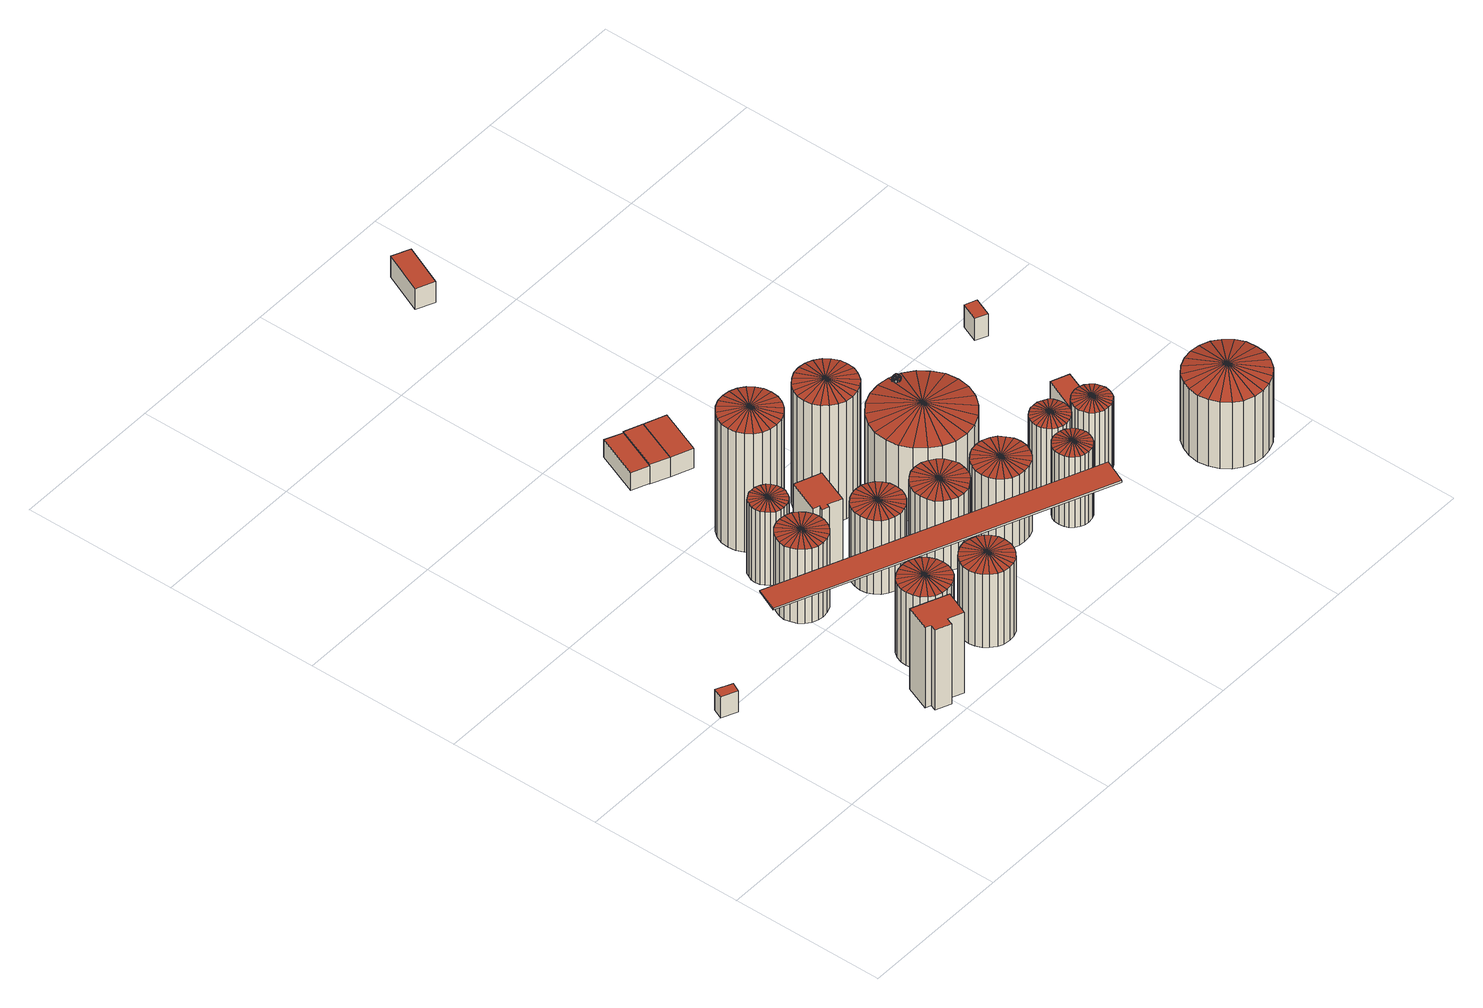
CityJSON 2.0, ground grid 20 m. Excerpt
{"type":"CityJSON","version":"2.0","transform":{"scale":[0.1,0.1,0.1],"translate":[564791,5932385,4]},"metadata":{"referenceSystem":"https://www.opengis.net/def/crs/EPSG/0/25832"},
"CityObjects":{
"building1":{"type":"Building","attributes":{"Grundfläche 2D":"3.083378","Grundhöhe NN":"5.710"},"geometry":[{"type":"Solid","lod":"3","boundaries":[[[[0,1,2,3]],[[4,5,3,2]],[[5,6,0,3]],[[6,7,1,0]],[[7,4,2,1]],[[7,6,5,4]]]],"semantics":{"surfaces":[{"type":"RoofSurface"},{"type":"WallSurface"},{"type":"GroundSurface"}],"values":[[0,1,1,1,1,2]]}}]},
"building2":{"type":"Building","attributes":{"Grundfläche 2D":"18.814976","Grundhöhe NN":"4.899"},"geometry":[{"type":"Solid","lod":"3","boundaries":[[[[8,9,10,11,12,13,14,15]],[[16,17,13,12]],[[17,18,14,13]],[[18,19,15,14]],[[19,20,8,15]],[[20,21,9,8]],[[21,22,10,9]],[[22,23,11,10]],[[23,16,12,11]],[[17,16,23,22,21,20,19,18]]]],"semantics":{"surfaces":[{"type":"RoofSurface"},{"type":"WallSurface"},{"type":"GroundSurface"}],"values":[[0,1,1,1,1,1,1,1,1,2]]}}]},
"building3":{"type":"Building","attributes":{"Grundfläche 2D":"32.268932","Grundhöhe NN":"4.907"},"geometry":[{"type":"Solid","lod":"3","boundaries":[[[[24,25,26]],[[24,27,25]],[[24,26,28]],[[24,28,29]],[[24,29,30]],[[24,30,31]],[[24,31,32]],[[24,32,33]],[[24,33,34]],[[24,34,35]],[[24,35,36]],[[24,36,37]],[[24,37,38]],[[24,38,39]],[[24,39,40]],[[24,40,41]],[[24,41,42]],[[24,42,43]],[[24,43,44]],[[24,44,45]],[[24,45,46]],[[24,46,47]],[[24,47,48]],[[24,48,27]],[[49,50,26,25]],[[51,49,25,27]],[[52,51,27,48]],[[50,53,28,26]],[[53,54,29,28]],[[54,55,30,29]],[[55,56,31,30]],[[56,57,32,31]],[[57,58,33,32]],[[58,59,34,33]],[[59,60,35,34]],[[60,61,36,35]],[[61,62,37,36]],[[62,63,38,37]],[[63,64,39,38]],[[64,65,40,39]],[[65,66,41,40]],[[66,67,42,41]],[[67,68,43,42]],[[68,69,44,43]],[[69,70,45,44]],[[70,71,46,45]],[[71,72,47,46]],[[72,52,48,47]],[[67,66,65,64,63,62,61,60,59,58,57,56,55,54,53,50,49,51,52,72,71,70,69,68]]]],"semantics":{"surfaces":[{"type":"RoofSurface"},{"type":"WallSurface"},{"type":"GroundSurface"}],"values":[[0,0,0,0,0,0,0,0,0,0,0,0,0,0,0,0,0,0,0,0,0,0,0,0,1,1,1,1,1,1,1,1,1,1,1,1,1,1,1,1,1,1,1,1,1,1,1,1,2]]}}]},
"building4":{"type":"Building","attributes":{"Grundfläche 2D":"47.317913","Grundhöhe NN":"4.539"},"geometry":[{"type":"Solid","lod":"3","boundaries":[[[[73,74,75]],[[73,76,74]],[[73,75,77]],[[73,77,78]],[[73,78,79]],[[73,79,80]],[[73,80,81]],[[73,81,82]],[[73,82,83]],[[73,83,84]],[[73,84,85]],[[73,85,86]],[[73,86,87]],[[73,87,88]],[[73,88,89]],[[73,89,90]],[[73,90,91]],[[73,91,92]],[[73,92,93]],[[73,93,94]],[[73,94,95]],[[73,95,96]],[[73,96,97]],[[73,97,76]],[[98,99,100,101,102,103,104,105]],[[106,107,75,74]],[[107,108,77,75]],[[108,109,78,77]],[[109,110,79,78]],[[110,111,80,79]],[[111,112,81,80]],[[112,113,82,81]],[[113,114,83,82]],[[114,115,84,83]],[[115,116,85,84]],[[116,117,86,85]],[[117,118,87,86]],[[118,119,88,87]],[[119,120,89,88]],[[120,121,90,89]],[[121,122,91,90]],[[122,123,92,91]],[[123,124,93,92]],[[124,125,94,93]],[[125,126,95,94]],[[127,106,74,76]],[[126,128,96,95]],[[128,129,97,96]],[[129,127,76,97]],[[105,104,130,131]],[[105,131,117,86,98]],[[98,86,117,132,99]],[[100,99,132,133]],[[101,100,133,134]],[[102,101,134,135]],[[103,102,135,136]],[[104,103,136,130]],[[122,121,120,119,118,117,116,115,114,113,112,111,110,109,108,107,106,127,129,128,126,125,124,123]],[[136,135,134,133,132,117,131,130]]]],"semantics":{"surfaces":[{"type":"RoofSurface"},{"type":"WallSurface"},{"type":"GroundSurface"}],"values":[[0,0,0,0,0,0,0,0,0,0,0,0,0,0,0,0,0,0,0,0,0,0,0,0,0,1,1,1,1,1,1,1,1,1,1,1,1,1,1,1,1,1,1,1,1,1,1,1,1,1,1,1,1,1,1,1,1,2,2]]}}]},
"building5":{"type":"Building","attributes":{"Grundfläche 2D":"16.400513","Grundhöhe NN":"4.539"},"geometry":[{"type":"Solid","lod":"3","boundaries":[[[[137,138,139]],[[137,140,138]],[[137,139,141]],[[137,141,142]],[[137,142,143]],[[137,143,144]],[[137,144,145]],[[137,145,146]],[[137,146,147]],[[137,147,148]],[[137,148,149]],[[137,149,150]],[[137,150,151]],[[137,151,152]],[[137,152,153]],[[137,153,154]],[[137,154,155]],[[137,155,156]],[[137,156,157]],[[137,157,158]],[[137,158,159]],[[137,159,160]],[[137,160,161]],[[137,161,140]],[[162,163,139,138]],[[163,164,141,139]],[[164,165,142,141]],[[165,166,143,142]],[[166,167,144,143]],[[167,168,145,144]],[[168,169,146,145]],[[169,170,147,146]],[[170,171,148,147]],[[171,172,149,148]],[[172,173,150,149]],[[173,174,151,150]],[[174,175,152,151]],[[175,176,153,152]],[[176,177,154,153]],[[177,178,155,154]],[[178,179,156,155]],[[179,180,157,156]],[[180,181,158,157]],[[181,182,159,158]],[[182,183,160,159]],[[183,184,161,160]],[[185,162,138,140]],[[184,185,140,161]],[[178,177,176,175,174,173,172,171,170,169,168,167,166,165,164,163,162,185,184,183,182,181,180,179]]]],"semantics":{"surfaces":[{"type":"RoofSurface"},{"type":"WallSurface"},{"type":"GroundSurface"}],"values":[[0,0,0,0,0,0,0,0,0,0,0,0,0,0,0,0,0,0,0,0,0,0,0,0,1,1,1,1,1,1,1,1,1,1,1,1,1,1,1,1,1,1,1,1,1,1,1,1,2]]}}]},
"building6":{"type":"Building","attributes":{"Grundfläche 2D":"32.269753","Grundhöhe NN":"4.996"},"geometry":[{"type":"Solid","lod":"3","boundaries":[[[[186,187,188]],[[186,189,187]],[[186,188,190]],[[186,190,191]],[[186,191,192]],[[186,192,193]],[[186,193,194]],[[186,194,195]],[[186,195,196]],[[186,196,197]],[[186,197,198]],[[186,198,199]],[[186,199,200]],[[186,200,201]],[[186,201,202]],[[186,202,203]],[[186,203,204]],[[186,204,205]],[[186,205,206]],[[186,206,207]],[[186,207,208]],[[186,208,209]],[[186,209,210]],[[186,210,189]],[[211,212,188,187]],[[213,211,187,189]],[[214,213,189,210]],[[212,215,190,188]],[[215,216,191,190]],[[216,217,192,191]],[[217,218,193,192]],[[218,219,194,193]],[[219,220,195,194]],[[220,221,196,195]],[[221,222,197,196]],[[222,223,198,197]],[[223,224,199,198]],[[224,225,200,199]],[[225,226,201,200]],[[226,227,202,201]],[[227,228,203,202]],[[228,229,204,203]],[[229,230,205,204]],[[230,231,206,205]],[[231,232,207,206]],[[232,233,208,207]],[[233,234,209,208]],[[234,214,210,209]],[[226,225,224,223,222,221,220,219,218,217,216,215,212,211,213,214,234,233,232,231,230,229,228,227]]]],"semantics":{"surfaces":[{"type":"RoofSurface"},{"type":"WallSurface"},{"type":"GroundSurface"}],"values":[[0,0,0,0,0,0,0,0,0,0,0,0,0,0,0,0,0,0,0,0,0,0,0,0,1,1,1,1,1,1,1,1,1,1,1,1,1,1,1,1,1,1,1,1,1,1,1,1,2]]}}]},
"building7":{"type":"Building","attributes":{"Grundfläche 2D":"139.393595","Grundhöhe NN":"13.330"},"geometry":[{"type":"Solid","lod":"3","boundaries":[[[[235,236,237,238]],[[239,240,238,237]],[[240,241,235,238]],[[241,242,236,235]],[[242,239,237,236]],[[241,240,239]],[[242,241,239]]]],"semantics":{"surfaces":[{"type":"RoofSurface"},{"type":"WallSurface"},{"type":"GroundSurface"}],"values":[[0,1,1,1,1,2,2]]}}]},
"building8":{"type":"Building","attributes":{"Grundfläche 2D":"30.910678","Grundhöhe NN":"4.607"},"geometry":[{"type":"Solid","lod":"3","boundaries":[[[[243,244,245]],[[243,246,244]],[[243,245,247]],[[243,247,248]],[[243,248,249]],[[243,249,250]],[[243,250,251]],[[243,251,252]],[[243,252,253]],[[243,253,254]],[[243,254,255]],[[243,255,256]],[[243,256,257]],[[243,257,258]],[[243,258,259]],[[243,259,260]],[[243,260,261]],[[243,261,262]],[[243,262,263]],[[243,263,264]],[[243,264,265]],[[243,265,266]],[[243,266,267]],[[243,267,246]],[[268,269,245,244]],[[269,270,247,245]],[[271,268,244,246]],[[270,272,248,247]],[[272,273,249,248]],[[273,274,250,249]],[[274,275,251,250]],[[275,276,252,251]],[[276,277,253,252]],[[277,278,254,253]],[[278,279,255,254]],[[279,280,256,255]],[[280,281,257,256]],[[281,282,258,257]],[[282,283,259,258]],[[283,284,260,259]],[[284,285,261,260]],[[285,286,262,261]],[[286,287,263,262]],[[287,288,264,263]],[[288,289,265,264]],[[289,290,266,265]],[[290,291,267,266]],[[291,271,246,267]],[[282,281,280,279,278,277,276,275,274,273,272,270,269,268,271,291,290,289,288,287,286,285,284,283]]]],"semantics":{"surfaces":[{"type":"RoofSurface"},{"type":"WallSurface"},{"type":"GroundSurface"}],"values":[[0,0,0,0,0,0,0,0,0,0,0,0,0,0,0,0,0,0,0,0,0,0,0,0,1,1,1,1,1,1,1,1,1,1,1,1,1,1,1,1,1,1,1,1,1,1,1,1,2]]}}]},
"building9":{"type":"Building","attributes":{"Grundfläche 2D":"44.948965","Grundhöhe NN":"4.440"},"geometry":[{"type":"Solid","lod":"3","boundaries":[[[[292,293,294]],[[292,295,293]],[[292,294,296]],[[292,296,297]],[[292,297,298]],[[292,298,299]],[[292,299,300]],[[292,300,301]],[[292,301,302]],[[292,302,303]],[[292,303,304]],[[292,304,305]],[[292,305,306]],[[292,306,307]],[[292,307,308]],[[292,308,309]],[[292,309,310]],[[292,310,311]],[[292,311,312]],[[292,312,313]],[[292,313,314]],[[292,314,315]],[[292,315,316]],[[292,316,295]],[[317,318,294,293]],[[318,319,296,294]],[[319,320,297,296]],[[320,321,298,297]],[[321,322,299,298]],[[322,323,300,299]],[[323,324,301,300]],[[324,325,302,301]],[[325,326,303,302]],[[326,327,304,303]],[[327,328,305,304]],[[328,329,306,305]],[[329,330,307,306]],[[330,331,308,307]],[[331,332,309,308]],[[332,333,310,309]],[[333,334,311,310]],[[334,335,312,311]],[[335,336,313,312]],[[336,337,314,313]],[[337,338,315,314]],[[338,339,316,315]],[[339,340,295,316]],[[340,317,293,295]],[[336,335,334,333,332,331,330,329,328,327,326,325,324,323,322,321,320,319,318,317,340,339,338,337]]]],"semantics":{"surfaces":[{"type":"RoofSurface"},{"type":"WallSurface"},{"type":"GroundSurface"}],"values":[[0,0,0,0,0,0,0,0,0,0,0,0,0,0,0,0,0,0,0,0,0,0,0,0,1,1,1,1,1,1,1,1,1,1,1,1,1,1,1,1,1,1,1,1,1,1,1,1,2]]}}]},
"building10":{"type":"Building","attributes":{"Grundfläche 2D":"15.099228","Grundhöhe NN":"5.856"},"geometry":[{"type":"Solid","lod":"3","boundaries":[[[[341,342,343,344]],[[345,346,344,343]],[[346,347,341,344]],[[347,348,342,341]],[[348,345,343,342]],[[348,347,346,345]]]],"semantics":{"surfaces":[{"type":"RoofSurface"},{"type":"WallSurface"},{"type":"GroundSurface"}],"values":[[0,1,1,1,1,2]]}}]},
"building11":{"type":"Building","attributes":{"Grundfläche 2D":"14.940285","Grundhöhe NN":"5.820"},"geometry":[{"type":"Solid","lod":"3","boundaries":[[[[349,350,351,352]],[[353,354,352,351]],[[354,355,349,352]],[[355,356,350,349]],[[356,353,351,350]],[[356,355,354,353]]]],"semantics":{"surfaces":[{"type":"RoofSurface"},{"type":"WallSurface"},{"type":"GroundSurface"}],"values":[[0,1,1,1,1,2]]}}]},
"building12":{"type":"Building","attributes":{"Grundfläche 2D":"36.833116","Grundhöhe NN":"4.624"},"geometry":[{"type":"Solid","lod":"3","boundaries":[[[[357,358,359]],[[357,360,358]],[[357,359,361]],[[357,361,362]],[[357,362,363]],[[357,363,364]],[[357,364,365]],[[357,365,366]],[[357,366,367]],[[357,367,368]],[[357,368,369]],[[357,369,370]],[[357,370,371]],[[357,371,372]],[[357,372,373]],[[357,373,374]],[[357,374,375]],[[357,375,376]],[[357,376,377]],[[357,377,378]],[[357,378,379]],[[357,379,380]],[[357,380,381]],[[357,381,360]],[[382,383,359,358]],[[383,384,361,359]],[[384,385,362,361]],[[385,386,363,362]],[[386,387,364,363]],[[387,388,365,364]],[[388,389,366,365]],[[389,390,367,366]],[[390,391,368,367]],[[391,392,369,368]],[[392,393,370,369]],[[393,394,371,370]],[[394,395,372,371]],[[395,396,373,372]],[[396,397,374,373]],[[397,398,375,374]],[[398,399,376,375]],[[399,400,377,376]],[[400,401,378,377]],[[401,402,379,378]],[[402,403,380,379]],[[404,382,358,360]],[[403,405,381,380]],[[405,404,360,381]],[[399,398,397,396,395,394,393,392,391,390,389,388,387,386,385,384,383,382,404,405,403,402,401,400]]]],"semantics":{"surfaces":[{"type":"RoofSurface"},{"type":"WallSurface"},{"type":"GroundSurface"}],"values":[[0,0,0,0,0,0,0,0,0,0,0,0,0,0,0,0,0,0,0,0,0,0,0,0,1,1,1,1,1,1,1,1,1,1,1,1,1,1,1,1,1,1,1,1,1,1,1,1,2]]}}]},
"building13":{"type":"Building","attributes":{"Grundfläche 2D":"18.196262","Grundhöhe NN":"5.784"},"geometry":[{"type":"Solid","lod":"3","boundaries":[[[[406,351,350,407]],[[356,408,407,350]],[[408,409,406,407]],[[409,353,351,406]],[[353,356,350,351]],[[353,409,408,356]]]],"semantics":{"surfaces":[{"type":"RoofSurface"},{"type":"WallSurface"},{"type":"GroundSurface"}],"values":[[0,1,1,1,1,2]]}}]},
"building14":{"type":"Building","attributes":{"Grundfläche 2D":"45.705307","Grundhöhe NN":"4.530"},"geometry":[{"type":"Solid","lod":"3","boundaries":[[[[410,411,412]],[[410,413,411]],[[410,412,414]],[[410,414,415]],[[410,415,416]],[[410,416,417]],[[410,417,418]],[[410,418,419]],[[410,419,420]],[[410,420,421]],[[410,421,422]],[[410,422,423]],[[410,423,424]],[[410,424,425]],[[410,425,426]],[[410,426,427]],[[410,427,428]],[[410,428,429]],[[410,429,430]],[[410,430,431]],[[410,431,432]],[[410,432,433]],[[410,433,434]],[[410,434,413]],[[435,436,412,411]],[[436,437,414,412]],[[438,435,411,413]],[[439,438,413,434]],[[437,440,415,414]],[[440,441,416,415]],[[441,442,417,416]],[[442,443,418,417]],[[443,444,419,418]],[[444,445,420,419]],[[445,446,421,420]],[[446,447,422,421]],[[447,448,423,422]],[[448,449,424,423]],[[449,450,425,424]],[[450,451,426,425]],[[451,452,427,426]],[[452,453,428,427]],[[453,454,429,428]],[[454,455,430,429]],[[455,456,431,430]],[[456,457,432,431]],[[457,458,433,432]],[[458,439,434,433]],[[451,450,449,448,447,446,445,444,443,442,441,440,437,436,435,438,439,458,457,456,455,454,453,452]]]],"semantics":{"surfaces":[{"type":"RoofSurface"},{"type":"WallSurface"},{"type":"GroundSurface"}],"values":[[0,0,0,0,0,0,0,0,0,0,0,0,0,0,0,0,0,0,0,0,0,0,0,0,1,1,1,1,1,1,1,1,1,1,1,1,1,1,1,1,1,1,1,1,1,1,1,1,2]]}}]},
"building15":{"type":"Building","attributes":{"Grundfläche 2D":"37.006601","Grundhöhe NN":"4.699"},"geometry":[{"type":"Solid","lod":"3","boundaries":[[[[459,460,461]],[[459,462,460]],[[459,461,463]],[[459,463,464]],[[459,464,465]],[[459,465,466]],[[459,466,467]],[[459,467,468]],[[459,468,469]],[[459,469,470]],[[459,470,471]],[[459,471,472]],[[459,472,473]],[[459,473,474]],[[459,474,475]],[[459,475,476]],[[459,476,477]],[[459,477,478]],[[459,478,479]],[[459,479,480]],[[459,480,481]],[[459,481,482]],[[459,482,483]],[[459,483,462]],[[484,485,461,460]],[[485,486,463,461]],[[486,487,464,463]],[[487,488,465,464]],[[488,489,466,465]],[[489,490,467,466]],[[490,491,468,467]],[[491,492,469,468]],[[492,493,470,469]],[[493,494,471,470]],[[494,495,472,471]],[[495,496,473,472]],[[496,497,474,473]],[[497,498,475,474]],[[498,499,476,475]],[[499,500,477,476]],[[500,501,478,477]],[[501,502,479,478]],[[502,503,480,479]],[[503,504,481,480]],[[504,505,482,481]],[[505,506,483,482]],[[506,507,462,483]],[[507,484,460,462]],[[502,501,500,499,498,497,496,495,494,493,492,491,490,489,488,487,486,485,484,507,506,505,504,503]]]],"semantics":{"surfaces":[{"type":"RoofSurface"},{"type":"WallSurface"},{"type":"GroundSurface"}],"values":[[0,0,0,0,0,0,0,0,0,0,0,0,0,0,0,0,0,0,0,0,0,0,0,0,1,1,1,1,1,1,1,1,1,1,1,1,1,1,1,1,1,1,1,1,1,1,1,1,2]]}}]},
"building16":{"type":"Building","attributes":{"Grundfläche 2D":"124.135383","Grundhöhe NN":"4.539"},"children":["building16-1","building16-2","building16-3","building16-4"],"geometry":[{"type":"Solid","lod":"3","boundaries":[[[[508,509,510]],[[510,509,511]],[[512,509,508]],[[513,509,512]],[[514,509,513]],[[515,509,514]],[[516,509,515]],[[517,509,516]],[[518,509,517]],[[519,509,518]],[[520,509,519]],[[521,509,520]],[[522,509,521]],[[523,509,522]],[[524,509,523]],[[525,509,524]],[[526,509,525]],[[527,509,526]],[[528,529,509,527,530]],[[529,528,530,531,509]],[[532,509,531]],[[533,509,532]],[[534,509,533]],[[511,509,534]],[[535,536,508,510]],[[536,537,512,508]],[[537,538,513,512]],[[538,539,514,513]],[[539,540,515,514]],[[540,541,516,515]],[[541,542,517,516]],[[542,543,518,517]],[[543,544,519,518]],[[544,545,520,519]],[[545,546,521,520]],[[546,547,522,521]],[[547,548,523,522]],[[548,549,524,523]],[[549,550,525,524]],[[550,551,526,525]],[[551,552,527,526]],[[552,553,530,527]],[[553,554,531,530]],[[554,555,532,531]],[[555,556,533,532]],[[556,557,534,533]],[[558,535,510,511]],[[557,558,511,534]],[[546,545,544,543,542,541,540,539,538,537,536,535,558,557,556,555,554,553,552,551,550,549,548,547]]]],"semantics":{"surfaces":[{"type":"RoofSurface"},{"type":"WallSurface"},{"type":"GroundSurface"}],"values":[[0,0,0,0,0,0,0,0,0,0,0,0,0,0,0,0,0,0,0,0,0,0,0,0,1,1,1,1,1,1,1,1,1,1,1,1,1,1,1,1,1,1,1,1,1,1,1,1,2]]}}]},
"building16-1":{"type":"BuildingInstallation","parents":["building16"],"geometry":[{"type":"MultiSurface","lod":"3","boundaries":[[[559,560,561,562,563,564,565,566,567,568,569,570,571,572,573,574,575,576,577,578,579,580,581,582,583,584,585,586,587,588,589],[590,591,592,593,594,595,596,597,598,599,600,601,602,603,604,605,606,607,608,609,610,611,612,613,614,615]],[[616,617,568,567]],[[617,618,569,568]],[[618,619,570,569]],[[620,616,567,566]],[[619,621,570]],[[621,622,571,570]],[[622,528,572,571]],[[528,623,573,572]],[[623,624,574,573]],[[624,625,575,574]],[[625,626,576,575]],[[626,627,577,576]],[[627,628,577]],[[578,577,628,529]],[[529,629,579,578]],[[629,630,580,579]],[[630,631,581,580]],[[631,632,582,581]],[[632,633,583,582]],[[633,634,584,583]],[[634,635,585,584]],[[635,636,586,585]],[[636,637,587,586]],[[637,638,588,587]],[[638,639,589,588]],[[639,640,559,589]],[[640,641,560,559]],[[641,642,561,560]],[[642,643,562,561]],[[643,644,563,562]],[[644,645,564,563]],[[645,646,565,564]],[[646,620,566,565]]],"semantics":{"surfaces":[{"type":"RoofSurface"},{"type":"WallSurface"}],"values":[0,1,1,1,1,1,1,1,1,1,1,1,1,1,1,1,1,1,1,1,1,1,1,1,1,1,1,1,1,1,1,1,1,1]}}]},
"building16-2":{"type":"BuildingInstallation","parents":["building16"],"geometry":[{"type":"MultiSurface","lod":"3","boundaries":[[[647,648,649,650,651,652,653,654,655,656,657,658,659,660,661,662,663,664,665,666,667,668,669,670,671,672],[673,674,675,676,677,678,679,659,680,681,682,683,684,685,686,687,688]],[[669,668,594,593]],[[670,669,593,592]],[[671,670,592,591]],[[672,671,591,590]],[[647,672,590,615]],[[648,647,615,614]],[[656,655,607,606]],[[657,656,606,605]],[[655,654,608,607]],[[658,657,605,604]],[[659,658,604,603]],[[660,659,603,602]],[[661,660,602,601]],[[662,661,601,600]],[[663,662,600,599]],[[664,663,599,598]],[[665,664,598,597]],[[666,665,597,596]],[[667,666,596,595]],[[668,667,595,594]],[[649,648,614,613]],[[650,649,613,612]],[[651,650,612,611]],[[652,651,611,610]],[[653,652,610,609]],[[654,653,609,608]]],"semantics":{"surfaces":[{"type":"RoofSurface"},{"type":"WallSurface"}],"values":[0,1,1,1,1,1,1,1,1,1,1,1,1,1,1,1,1,1,1,1,1,1,1,1,1,1,1]}}]},
"building16-3":{"type":"BuildingInstallation","parents":["building16"],"geometry":[{"type":"MultiSurface","lod":"3","boundaries":[[[689,690,691,692,693,694,695,696,697,698,699,700]],[[691,690,701,702]],[[696,695,703,704]],[[692,691,702,705]],[[693,692,705,706]],[[694,693,706,707]],[[695,694,707,703]],[[697,696,704,708]],[[698,697,708,709]],[[699,698,709,710]],[[700,699,710,711]],[[689,700,711,712]],[[690,689,712,701]]],"semantics":{"surfaces":[{"type":"RoofSurface"},{"type":"WallSurface"}],"values":[0,1,1,1,1,1,1,1,1,1,1,1,1]}}]},
"building16-4":{"type":"BuildingInstallation","parents":["building16"],"geometry":[{"type":"MultiSurface","lod":"3","boundaries":[[[713,714,715,716,717,718,719,720,721,722,723,724,725,726,727,728,729],[709,708,704,703,707,706,705,702,701,712,711,710]],[[719,718,679,678]],[[720,719,678,677]],[[721,720,677,676]],[[721,676,675,722]],[[723,722,675,674]],[[724,723,674,673]],[[725,724,673,688]],[[726,725,688,687]],[[715,714,682,681]],[[716,715,681,680]],[[717,716,680,659]],[[718,717,659,679]],[[727,726,687,686]],[[728,727,686,685]],[[729,728,685,684]],[[713,729,684,683]],[[714,713,683,682]]],"semantics":{"surfaces":[{"type":"RoofSurface"},{"type":"WallSurface"}],"values":[0,1,1,1,1,1,1,1,1,1,1,1,1,1,1,1,1,1]}}]},
"building17":{"type":"Building","attributes":{"Grundfläche 2D":"17.418786","Grundhöhe NN":"5.267"},"geometry":[{"type":"Solid","lod":"3","boundaries":[[[[730,731,732]],[[730,733,731]],[[730,732,734]],[[730,734,735]],[[730,735,736]],[[730,736,737]],[[730,737,738]],[[730,738,739]],[[730,739,740]],[[730,740,741]],[[730,741,742]],[[730,742,743]],[[730,743,744]],[[730,744,745]],[[730,745,746]],[[730,746,747]],[[730,747,748]],[[730,748,749]],[[730,749,750]],[[730,750,751]],[[730,751,752]],[[730,752,753]],[[730,753,754]],[[730,754,733]],[[755,756,732,731]],[[756,757,734,732]],[[758,755,731,733]],[[759,758,733,754]],[[757,760,735,734]],[[760,761,736,735]],[[761,762,737,736]],[[762,763,738,737]],[[763,764,739,738]],[[764,765,740,739]],[[765,766,741,740]],[[766,767,742,741]],[[767,768,743,742]],[[768,769,744,743]],[[769,770,745,744]],[[770,771,746,745]],[[771,772,747,746]],[[772,773,748,747]],[[773,774,749,748]],[[774,775,750,749]],[[775,776,751,750]],[[776,777,752,751]],[[777,778,753,752]],[[778,759,754,753]],[[769,768,767,766,765,764,763,762,761,760,757,756,755,758,759,778,777,776,775,774,773,772,771,770]]]],"semantics":{"surfaces":[{"type":"RoofSurface"},{"type":"WallSurface"},{"type":"GroundSurface"}],"values":[[0,0,0,0,0,0,0,0,0,0,0,0,0,0,0,0,0,0,0,0,0,0,0,0,1,1,1,1,1,1,1,1,1,1,1,1,1,1,1,1,1,1,1,1,1,1,1,1,2]]}}]},
"building18":{"type":"Building","attributes":{"Grundfläche 2D":"17.418097","Grundhöhe NN":"5.291"},"geometry":[{"type":"Solid","lod":"3","boundaries":[[[[779,780,781]],[[779,782,780]],[[779,781,783]],[[779,783,784]],[[779,784,785]],[[779,785,786]],[[779,786,787]],[[779,787,788]],[[779,788,789]],[[779,789,790]],[[779,790,791]],[[779,791,792]],[[779,792,793]],[[779,793,794]],[[779,794,795]],[[779,795,796]],[[779,796,797]],[[779,797,798]],[[779,798,799]],[[779,799,800]],[[779,800,801]],[[779,801,802]],[[779,802,803]],[[779,803,782]],[[804,805,781,780]],[[806,804,780,782]],[[805,807,783,781]],[[807,808,784,783]],[[808,809,785,784]],[[809,810,786,785]],[[810,811,787,786]],[[811,812,788,787]],[[812,813,789,788]],[[813,814,790,789]],[[814,815,791,790]],[[815,816,792,791]],[[816,817,793,792]],[[817,818,794,793]],[[818,819,795,794]],[[819,820,796,795]],[[820,821,797,796]],[[821,822,798,797]],[[822,823,799,798]],[[823,824,800,799]],[[824,825,801,800]],[[825,826,802,801]],[[826,827,803,802]],[[827,806,782,803]],[[816,815,814,813,812,811,810,809,808,807,805,804,806,827,826,825,824,823,822,821,820,819,818,817]]]],"semantics":{"surfaces":[{"type":"RoofSurface"},{"type":"WallSurface"},{"type":"GroundSurface"}],"values":[[0,0,0,0,0,0,0,0,0,0,0,0,0,0,0,0,0,0,0,0,0,0,0,0,1,1,1,1,1,1,1,1,1,1,1,1,1,1,1,1,1,1,1,1,1,1,1,1,2]]}}]},
"building19":{"type":"Building","attributes":{"Grundfläche 2D":"14.684388","Grundhöhe NN":"5.733"},"geometry":[{"type":"Solid","lod":"3","boundaries":[[[[828,829,830,831]],[[832,833,831,830]],[[833,834,828,831]],[[834,835,829,828]],[[835,832,830,829]],[[835,834,833,832]]]],"semantics":{"surfaces":[{"type":"RoofSurface"},{"type":"WallSurface"},{"type":"GroundSurface"}],"values":[[0,1,1,1,1,2]]}}]},
"building20":{"type":"Building","attributes":{"Grundfläche 2D":"17.415992","Grundhöhe NN":"5.652"},"geometry":[{"type":"Solid","lod":"3","boundaries":[[[[836,837,838]],[[836,839,837]],[[836,838,840]],[[836,840,841]],[[836,841,842]],[[836,842,843]],[[836,843,844]],[[836,844,845]],[[836,845,846]],[[836,846,847]],[[836,847,848]],[[836,848,849]],[[836,849,850]],[[836,850,851]],[[836,851,852]],[[836,852,853]],[[836,853,854]],[[836,854,855]],[[836,855,856]],[[836,856,857]],[[836,857,858]],[[836,858,859]],[[836,859,860]],[[836,860,839]],[[861,862,838,837]],[[863,861,837,839]],[[864,865,860,859]],[[865,863,839,860]],[[862,866,840,838]],[[866,867,841,840]],[[867,868,842,841]],[[868,869,843,842]],[[869,870,844,843]],[[870,871,845,844]],[[871,872,846,845]],[[872,873,847,846]],[[873,874,848,847]],[[874,875,849,848]],[[875,876,850,849]],[[876,877,851,850]],[[877,878,852,851]],[[878,879,853,852]],[[879,880,854,853]],[[880,881,855,854]],[[881,882,856,855]],[[882,883,857,856]],[[883,884,858,857]],[[884,864,859,858]],[[879,878,877,876,875,874,873,872,871,870,869,868,867,866,862,861,863,865,864,884,883,882,881,880]]]],"semantics":{"surfaces":[{"type":"RoofSurface"},{"type":"WallSurface"},{"type":"GroundSurface"}],"values":[[0,0,0,0,0,0,0,0,0,0,0,0,0,0,0,0,0,0,0,0,0,0,0,0,1,1,1,1,1,1,1,1,1,1,1,1,1,1,1,1,1,1,1,1,1,1,1,1,2]]}}]},
"building21":{"type":"Building","attributes":{"Grundfläche 2D":"15.063063","Grundhöhe NN":"5.585"},"geometry":[{"type":"Solid","lod":"3","boundaries":[[[[885,886,887,888]],[[889,890,888,887]],[[890,891,885,888]],[[891,892,886,885]],[[892,889,887,886]],[[892,891,890,889]]]],"semantics":{"surfaces":[{"type":"RoofSurface"},{"type":"WallSurface"},{"type":"GroundSurface"}],"values":[[0,1,1,1,1,2]]}}]},
"building22":{"type":"Building","attributes":{"Grundfläche 2D":"81.672850","Grundhöhe NN":"5.014"},"geometry":[{"type":"Solid","lod":"3","boundaries":[[[[893,894,895]],[[893,896,894]],[[893,895,897]],[[893,897,898]],[[893,898,899]],[[893,899,900]],[[893,900,901]],[[893,901,902]],[[893,902,903]],[[893,903,904]],[[893,904,905]],[[893,905,906]],[[893,906,907]],[[893,907,908]],[[893,908,909]],[[893,909,910]],[[893,910,911]],[[893,911,912]],[[893,912,913]],[[893,913,914]],[[893,914,915]],[[893,915,916]],[[893,916,917]],[[893,917,896]],[[918,919,895,894]],[[919,920,897,895]],[[921,918,894,896]],[[920,922,898,897]],[[922,923,899,898]],[[923,924,900,899]],[[924,925,901,900]],[[925,926,902,901]],[[926,927,903,902]],[[927,928,904,903]],[[928,929,905,904]],[[929,930,906,905]],[[930,931,907,906]],[[931,932,908,907]],[[932,933,909,908]],[[933,934,910,909]],[[934,935,911,910]],[[935,936,912,911]],[[936,937,913,912]],[[937,938,914,913]],[[938,939,915,914]],[[939,940,916,915]],[[940,941,917,916]],[[941,921,896,917]],[[936,935,934,933,932,931,930,929,928,927,926,925,924,923,922,920,919,918,921,941,940,939,938,937]]]],"semantics":{"surfaces":[{"type":"RoofSurface"},{"type":"WallSurface"},{"type":"GroundSurface"}],"values":[[0,0,0,0,0,0,0,0,0,0,0,0,0,0,0,0,0,0,0,0,0,0,0,0,1,1,1,1,1,1,1,1,1,1,1,1,1,1,1,1,1,1,1,1,1,1,1,1,2]]}}]},
"building23":{"type":"Building","attributes":{"Grundfläche 2D":"4.270948","Grundhöhe NN":"5.491"},"geometry":[{"type":"Solid","lod":"3","boundaries":[[[[942,943,944,945]],[[946,947,945,944]],[[947,948,942,945]],[[948,949,943,942]],[[949,946,944,943]],[[949,948,947,946]]]],"semantics":{"surfaces":[{"type":"RoofSurface"},{"type":"WallSurface"},{"type":"GroundSurface"}],"values":[[0,1,1,1,1,2]]}}]}
},
"vertices":[
[27,182,48],[33,194,48],[13,204,48],[7,191,48],[13,204,17],[7,191,17],[27,182,17],[33,194,17],
[191,14,129],[194,23,129],[214,15,129],[227,46,129],[181,65,129],[168,33,129],[175,30,129],[172,22,129],[181,65,9],[168,33,9],[175,30,9],[172,22,9],[191,14,9],[194,23,9],[214,15,9],[227,46,9],
[240,92,122],[208,92,118],[209,84,118],[209,100,118],[212,76,118],[217,69,118],[224,64,118],[232,61,118],[240,60,118],[249,61,118],[256,64,118],[263,69,118],[268,76,118],[271,84,118],[272,92,118],[271,100,118],[268,108,118],[263,115,118],[256,120,118],[249,123,118],[240,124,118],[232,123,118],[224,120,118],[217,115,118],[212,108,118],[208,92,9],[209,84,9],[209,100,9],[212,108,9],[212,76,9],[217,69,9],[224,64,9],[232,61,9],[240,60,9],[249,61,9],[256,64,9],[263,69,9],[268,76,9],[271,84,9],[272,92,9],[271,100,9],[268,108,9],[263,115,9],[256,120,9],[249,123,9],[240,124,9],[232,123,9],[224,120,9],[217,115,9],
[215,246,118],[189,230,115],[194,224,115],[186,238,115],[200,219,115],[207,216,115],[215,215,115],[223,216,115],[231,219,115],[237,224,115],[242,230,115],[245,238,115],[246,246,115],[245,254,115],[242,261,115],[237,268,115],[231,273,115],[223,276,115],[215,277,115],[207,276,115],[200,273,115],[194,268,115],[189,261,115],[186,254,115],[184,246,115],[245,254,122],[253,251,122],[250,245,122],[258,242,122],[260,246,122],[278,239,122],[296,283,122],[262,296,122],[189,230,5],[194,224,5],[200,219,5],[207,216,5],[215,215,5],[223,216,5],[231,219,5],[237,224,5],[242,230,5],[245,238,5],[246,246,5],[245,254,5],[242,261,5],[237,268,5],[231,273,5],[223,276,5],[215,277,5],[207,276,5],[200,273,5],[194,268,5],[189,261,5],[186,238,5],[186,254,5],[184,246,5],[296,283,5],[262,296,5],[253,251,5],[250,245,5],[258,242,5],[260,246,5],[278,239,5],
[233,308,117],[239,286,114],[245,288,114],[233,285,114],[250,292,114],[253,297,114],[256,302,114],[256,308,114],[256,314,114],[253,320,114],[250,325,114],[245,328,114],[239,331,114],[233,331,114],[228,331,114],[222,328,114],[217,325,114],[214,320,114],[211,314,114],[211,308,114],[211,302,114],[214,297,114],[217,292,114],[222,288,114],[228,286,114],[239,286,5],[245,288,5],[250,292,5],[253,297,5],[256,302,5],[256,308,5],[256,314,5],[253,320,5],[250,325,5],[245,328,5],[239,331,5],[233,331,5],[228,331,5],[222,328,5],[217,325,5],[214,320,5],[211,314,5],[211,308,5],[211,302,5],[214,297,5],[217,292,5],[222,288,5],[228,286,5],[233,285,5],
[310,61,124],[278,61,119],[279,53,119],[279,70,119],[282,45,119],[287,39,119],[294,33,119],[301,30,119],[310,29,119],[318,30,119],[326,33,119],[333,39,119],[338,45,119],[341,53,119],[342,61,119],[341,70,119],[338,77,119],[333,84,119],[326,89,119],[318,92,119],[310,94,119],[301,92,119],[294,89,119],[287,84,119],[282,77,119],[278,61,10],[279,53,10],[279,70,10],[282,77,10],[282,45,10],[287,39,10],[294,33,10],[301,30,10],[310,29,10],[318,30,10],[326,33,10],[333,39,10],[338,45,10],[341,53,10],[342,61,10],[341,70,10],[338,77,10],[333,84,10],[326,89,10],[318,92,10],[310,94,10],[301,92,10],[294,89,10],[287,84,10],
[127,233,97],[114,204,96],[516,38,96],[529,68,97],[516,38,93],[529,68,95],[127,233,95],[114,204,94],
[304,211,119],[327,188,116],[332,195,116],[320,183,116],[335,202,116],[336,211,116],[335,219,116],[332,226,116],[327,233,116],[320,238,116],[313,241,116],[304,242,116],[296,241,116],[289,238,116],[282,233,116],[277,226,116],[274,219,116],[273,211,116],[274,202,116],[277,195,116],[282,188,116],[289,183,116],[296,180,116],[304,179,116],[313,180,116],[327,188,6],[332,195,6],[335,202,6],[320,183,6],[336,211,6],[335,219,6],[332,226,6],[327,233,6],[320,238,6],[313,241,6],[304,242,6],[296,241,6],[289,238,6],[282,233,6],[277,226,6],[274,219,6],[273,211,6],[274,202,6],[277,195,6],[282,188,6],[289,183,6],[296,180,6],[304,179,6],[313,180,6],
[275,368,187],[308,349,181],[312,358,181],[302,341,181],[313,368,181],[312,378,181],[308,387,181],[302,395,181],[294,401,181],[285,405,181],[275,406,181],[265,405,181],[256,401,181],[248,395,181],[242,387,181],[238,378,181],[237,368,181],[238,358,181],[242,349,181],[248,341,181],[256,335,181],[265,331,181],[275,330,181],[285,331,181],[294,335,181],[308,349,4],[312,358,4],[313,368,4],[312,378,4],[308,387,4],[302,395,4],[294,401,4],[285,405,4],[275,406,4],[265,405,4],[256,401,4],[248,395,4],[242,387,4],[238,378,4],[237,368,4],[238,358,4],[242,349,4],[248,341,4],[256,335,4],[265,331,4],[275,330,4],[285,331,4],[294,335,4],[302,341,4],
[251,555,45],[228,498,45],[250,489,45],[273,545,45],[250,489,19],[273,545,19],[251,555,19],[228,498,19],
[250,489,47],[273,479,47],[296,536,47],[273,545,47],[296,536,18],[273,545,18],[250,489,18],[273,479,18],
[377,183,115],[386,149,112],[394,153,112],[377,148,112],[401,158,112],[407,165,112],[410,174,112],[412,183,112],[410,191,112],[407,200,112],[401,207,112],[394,212,112],[386,216,112],[377,217,112],[368,216,112],[360,212,112],[353,207,112],[347,200,112],[344,191,112],[343,183,112],[344,174,112],[347,165,112],[353,158,112],[360,153,112],[368,149,112],[386,149,6],[394,153,6],[401,158,6],[407,165,6],[410,174,6],[412,183,6],[410,191,6],[407,200,6],[401,207,6],[394,212,6],[386,216,6],[377,217,6],[368,216,6],[360,212,6],[353,207,6],[347,200,6],[344,191,6],[343,183,6],[344,174,6],[347,165,6],[353,158,6],[360,153,6],[377,148,6],[368,149,6],
[324,525,47],[301,468,47],[301,468,18],[324,525,18],
[363,332,187],[325,332,181],[326,322,181],[326,342,181],[330,313,181],[336,305,181],[344,299,181],[353,295,181],[363,294,181],[373,295,181],[382,299,181],[390,305,181],[396,313,181],[400,322,181],[401,332,181],[400,342,181],[396,351,181],[390,359,181],[382,365,181],[373,369,181],[363,370,181],[353,369,181],[344,365,181],[336,359,181],[330,351,181],[325,332,5],[326,322,5],[330,313,5],[326,342,5],[330,351,5],[336,305,5],[344,299,5],[353,295,5],[363,294,5],[373,295,5],[382,299,5],[390,305,5],[396,313,5],[400,322,5],[401,332,5],[400,342,5],[396,351,5],[390,359,5],[382,365,5],[373,369,5],[363,370,5],[353,369,5],[344,365,5],[336,359,5],
[447,153,115],[477,136,112],[481,144,112],[472,129,112],[482,153,112],[481,162,112],[477,170,112],[472,178,112],[465,183,112],[456,187,112],[447,188,112],[438,187,112],[430,183,112],[423,178,112],[417,170,112],[414,162,112],[413,153,112],[414,144,112],[417,136,112],[423,129,112],[430,123,112],[438,120,112],[447,119,112],[456,120,112],[465,123,112],[477,136,7],[481,144,7],[482,153,7],[481,162,7],[477,170,7],[472,178,7],[465,183,7],[456,187,7],[447,188,7],[438,187,7],[430,183,7],[423,178,7],[417,170,7],[414,162,7],[413,153,7],[414,144,7],[417,136,7],[423,129,7],[430,123,7],[438,120,7],[447,119,7],[456,120,7],[465,123,7],[472,129,7],
[387,267,115],[451,267,126],[389,284,115],[396,299,115],[389,251,115],[396,236,115],[406,223,115],[419,213,115],[434,206,115],[451,204,115],[467,206,115],[482,213,115],[495,223,115],[505,236,115],[512,251,115],[514,267,115],[512,284,115],[505,299,115],[495,312,115],[482,322,115],[465,322,116],[464,317,117],[467,328,115],[451,330,115],[434,328,115],[419,322,115],[406,312,115],[389,284,5],[387,267,5],[389,251,5],[396,236,5],[406,223,5],[419,213,5],[434,206,5],[451,204,5],[467,206,5],[482,213,5],[495,223,5],[505,236,5],[512,251,5],[514,267,5],[512,284,5],[505,299,5],[495,312,5],[482,322,5],[467,328,5],[451,330,5],[434,328,5],[419,322,5],[406,312,5],[396,299,5],
[474,317,120],[474,318,120],[474,319,120],[474,320,120],[473,321,120],[472,322,120],[472,323,120],[471,323,120],[470,323,120],[469,323,120],[468,323,120],[467,323,120],[466,323,120],[465,322,120],[465,321,120],[464,321,120],[464,320,120],[464,319,120],[464,318,120],[464,317,120],[464,316,120],[465,315,120],[466,314,120],[467,314,120],[468,313,120],[469,313,120],[470,313,120],[471,314,120],[472,314,120],[473,315,120],[473,316,120],[471,315,120],[470,315,120],[469,315,120],[468,315,120],[467,315,120],[466,316,120],[466,317,120],[465,317,120],[465,318,120],[465,319,120],[465,320,120],[466,320,120],[466,321,120],[467,321,120],[467,322,120],[468,322,120],[469,322,120],[470,322,120],[471,322,120],[472,321,120],[472,320,120],[473,319,120],[473,318,120],[473,317,120],[472,317,120],[472,316,120],[470,323,115],[469,323,115],[468,323,115],[467,323,115],[471,323,115],[467,323,116],[466,323,116],[465,321,116],[464,321,116],[464,320,116],[464,319,116],[464,318,116],[464,318,117],[464,316,117],[465,315,117],[466,314,117],[467,314,117],[468,313,117],[469,313,117],[470,313,117],[471,314,117],[472,314,117],[473,315,116],[473,316,116],[474,317,116],[474,318,116],[474,319,116],[474,320,116],[473,321,115],[472,322,115],[472,323,115],
[472,316,121],[472,317,121],[473,317,121],[473,318,121],[473,319,121],[472,320,121],[472,321,121],[471,322,121],[470,322,121],[469,322,121],[468,322,121],[467,322,121],[467,321,121],[466,321,121],[466,320,121],[465,320,121],[465,319,121],[465,318,121],[465,317,121],[466,317,121],[466,316,121],[467,315,121],[468,315,121],[469,315,121],[470,315,121],[471,315,121],[469,316,121],[468,316,121],[467,316,121],[467,317,121],[466,318,121],[466,319,121],[467,320,121],[468,321,121],[469,321,121],[470,321,121],[471,320,121],[471,319,121],[472,318,121],[471,318,121],[471,317,121],[470,316,121],
[470,320,124],[469,320,124],[468,320,124],[468,319,124],[467,319,124],[467,318,124],[468,318,124],[468,317,124],[469,317,124],[470,317,124],[470,318,124],[470,319,124],[469,320,123],[468,320,123],[468,318,123],[468,317,123],[468,319,123],[467,319,123],[467,318,123],[469,317,123],[470,317,123],[470,318,123],[470,319,123],[470,320,123],
[471,320,123],[470,321,123],[469,321,123],[468,321,123],[467,321,123],[467,320,123],[466,319,123],[466,318,123],[467,317,123],[467,316,123],[468,316,123],[469,316,123],[470,316,123],[471,317,123],[471,318,123],[472,318,123],[471,319,123],
[510,103,123],[487,103,118],[488,97,118],[488,110,118],[490,92,118],[494,87,118],[499,83,118],[504,81,118],[510,80,118],[517,81,118],[522,83,118],[527,87,118],[531,92,118],[533,97,118],[534,103,118],[533,110,118],[531,115,118],[527,120,118],[522,124,118],[517,126,118],[510,127,118],[504,126,118],[499,124,118],[494,120,118],[490,115,118],[487,103,13],[488,97,13],[490,92,13],[488,110,13],[490,115,13],[494,87,13],[499,83,13],[504,81,13],[510,80,13],[517,81,13],[522,83,13],[527,87,13],[531,92,13],[533,97,13],[534,103,13],[533,110,13],[531,115,13],[527,120,13],[522,124,13],[517,126,13],[510,127,13],[504,126,13],[499,124,13],[494,120,13],
[531,152,123],[514,135,118],[519,131,118],[511,140,118],[525,129,118],[531,128,118],[537,129,118],[543,131,118],[548,135,118],[552,140,118],[554,146,118],[555,152,118],[554,158,118],[552,164,118],[548,169,118],[543,172,118],[537,175,118],[531,175,118],[525,175,118],[519,172,118],[514,169,118],[511,164,118],[508,158,118],[507,152,118],[508,146,118],[514,135,13],[519,131,13],[511,140,13],[525,129,13],[531,128,13],[537,129,13],[543,131,13],[548,135,13],[552,140,13],[554,146,13],[555,152,13],[554,158,13],[552,164,13],[548,169,13],[543,172,13],[537,175,13],[531,175,13],[525,175,13],[519,172,13],[514,169,13],[511,164,13],[508,158,13],[507,152,13],[508,146,13],
[354,911,48],[331,921,48],[307,867,48],[330,857,48],[307,867,17],[330,857,17],[354,911,17],[331,921,17],
[580,132,123],[586,109,118],[591,112,118],[580,109,118],[596,115,118],[600,120,118],[602,126,118],[603,132,118],[602,138,118],[600,144,118],[596,149,118],[591,153,118],[586,155,118],[580,156,118],[573,155,118],[568,153,118],[563,149,118],[559,144,118],[557,138,118],[556,132,118],[557,126,118],[559,120,118],[563,115,118],[568,112,118],[573,109,118],[586,109,17],[591,112,17],[580,109,17],[568,112,17],[573,109,17],[596,115,17],[600,120,17],[602,126,17],[603,132,17],[602,138,17],[600,144,17],[596,149,17],[591,153,17],[586,155,17],[580,156,17],[573,155,17],[568,153,17],[563,149,17],[559,144,17],[557,138,17],[556,132,17],[557,126,17],[559,120,17],[563,115,17],
[649,220,53],[626,229,53],[603,174,53],[626,164,53],[603,174,16],[626,164,16],[649,220,16],[626,229,16],
[715,51,121],[666,65,109],[664,51,109],[671,77,109],[666,38,109],[671,26,109],[679,15,109],[689,7,109],[702,2,109],[715,0,109],[728,2,109],[741,7,109],[751,15,109],[760,26,109],[765,38,109],[766,51,109],[765,65,109],[760,77,109],[751,88,109],[741,96,109],[728,101,109],[715,103,109],[702,101,109],[689,96,109],[679,88,109],[666,65,10],[664,51,10],[666,38,10],[671,77,10],[671,26,10],[679,15,10],[689,7,10],[702,2,10],[715,0,10],[728,2,10],[741,7,10],[751,15,10],[760,26,10],[765,38,10],[766,51,10],[765,65,10],[760,77,10],[751,88,10],[741,96,10],[728,101,10],[715,103,10],[702,101,10],[689,96,10],[679,88,10],
[682,378,48],[667,384,48],[657,361,48],[672,354,48],[657,361,15],[672,354,15],[682,378,15],[667,384,15]
]}
